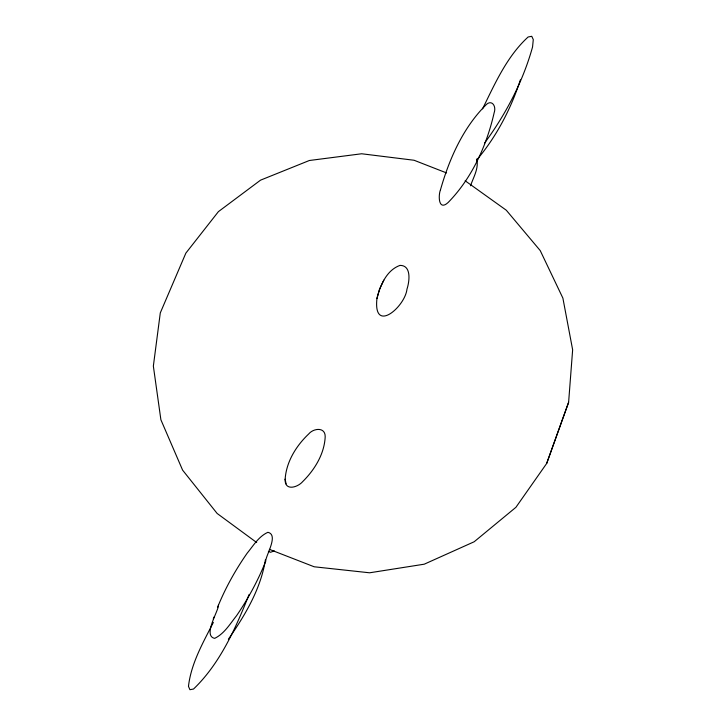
<?xml version="1.0" encoding="UTF-8"?>
<svg xmlns="http://www.w3.org/2000/svg" width="726" height="726" viewBox="0 0 726 726"><rect width="100%" height="100%" fill="white"/><g stroke="black" fill="none" stroke-linecap="round" stroke-linejoin="round"><path stroke-width="1.09" d="M265.389 559.819C260.861 588.886 245.016 615.33 228.391 639.198M285.146 479.16C286.298 461.736 296.253 445.746 308.704 433.966C313.45 428.177 325.348 426.743 325.194 436.707C324.413 453.931 314.667 469.776 302.66 481.637C297.587 487.545 284.474 491.384 285.146 479.16L285.645 481.783M376.939 298.531C373.028 334.441 405.081 306.898 406.968 289.157C409.446 281.688 411.724 265.299 400.008 265.389C386.459 270.217 380.125 285.636 376.939 298.531L379.48 289.284L381.622 284.737M269.373 549.346L314.176 566.779L369.588 572.796L424.238 564.193L474.178 541.759L515.923 507.302L546.678 463.46L568.612 402.322L572.642 349.796L562.886 298.114L540.226 250.588L506.285 210.222L465.148 180.783M218.462 604.949C219.116 610.067 202.291 635.894 214.678 638.363C224.361 633.698 230.097 623.797 236.576 615.684C248.201 598.678 258.057 580.464 265.707 561.334C265.462 555.844 279.102 534.79 267.894 532.312C258.692 536.405 253.392 545.625 247.23 553.103C235.442 569.964 225.35 588.069 217.637 607.154M520.379 79.842C510.968 108.809 496.466 136.669 476.719 159.974M546.678 463.46L568.612 402.322M213.299 618.851L213.97 617.055M249.1 594.503C235.632 628.289 220.123 663.528 193.515 689.038L189.931 689.7L188.47 686.36C191.092 663.392 203.062 642.692 213.353 622.391M470.521 185.783C473.379 177.371 479.096 168.196 476.664 159.058M482.563 108.855C494.996 83.544 506.984 56.31 528.129 36.99L531.75 36.3L533.283 39.594L532.557 46.963C522.983 81.53 505.904 114.046 484.723 142.877M381.722 284.601L383.818 280.154M274.31 550.889L270.526 552.277L268.366 551.343M446.554 172.933L414.074 160.255L361.657 153.767L309.358 160.5L260.534 180.157L218.399 211.647L185.865 253.111L160.292 312.906L153.358 366.085L160.891 419.773L182.607 470.139L217.138 513.463L256.686 542.54M285.717 482.046L286.053 483.843M440.5 189.74C438.177 195.312 438.35 211.493 448.078 202.554C471.8 178.405 486.692 145.59 494.125 112.848C496.711 105.805 491.248 98.382 485.104 105.796C462.689 128.52 449.14 159.375 440.5 189.74"/></g></svg>
